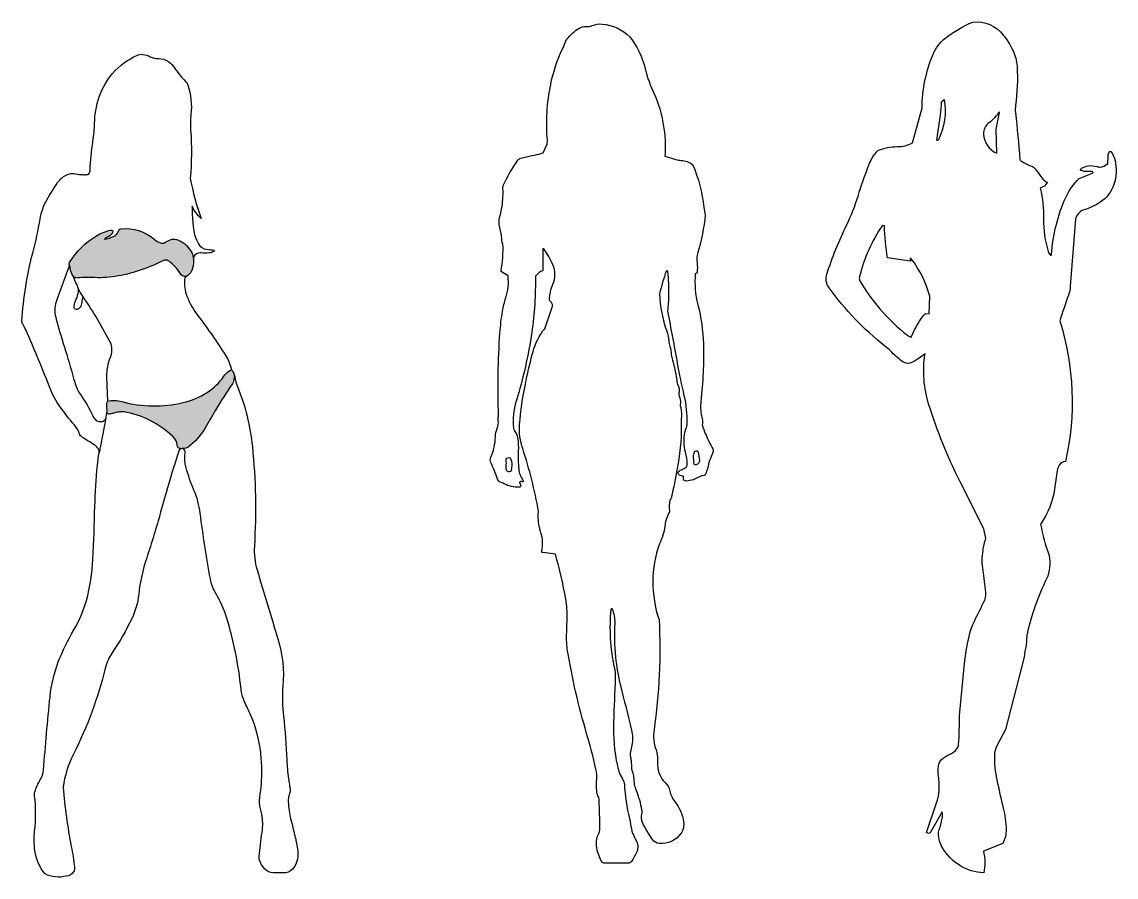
# Model space of a CAD drawing. Header units: millimetres. Extents: x 1112 to 5079, y -1316 to 2405.
# Drawn here: x 2820 to 5079, y 640 to 2405 of the extents above; entities that cross this region are included whole.
import ezdxf

# ---------------------------------------------------------------- set-up
doc = ezdxf.new("R2010")
doc.units = ezdxf.units.MM
doc.layers.add('dwgmodels.com', color=7, linetype='Continuous', true_color=0xfd634e)

msp = doc.modelspace()

# ---------------------------------------------------------------- hatches: boundary and pattern name
at = {"layer": 'dwgmodels.com'}
h = msp.add_hatch(color=1, dxfattribs=at)
h.dxf.hatch_style = 1
h.paths.add_polyline_path([(3170.7, 1929.1, 0.156038), (3144.6, 1954.4, 0.207628), (3126.2, 1955.3, 0.047688), (3114.4, 1949.5, -0.239529), (3106.2, 1948.9, -0.080396), (3093.5, 1956.7, 0.20807), (3024.6, 1978.2, 0.227857), (3018.7, 1971.8, -0.228349), (3010.6, 1963.1, 0.021475), (3003.7, 1960.1, -0.114149), (2989.6, 1956.7, -0.040623), (2999.4, 1962.6, 0.185125), (3008.1, 1971.9, 0.341756), (3007.3, 1974.7, 0.21863), (3003.3, 1975.5, 0.079623), (2973.9, 1963.7, 0.119951), (2918.5, 1908.7), (2917.8, 1904.8, -0.042741), (2919.8, 1896.5, 0.097515), (2925.1, 1881.6, 0.09785), (2931.5, 1876.3, -0.033829), (2964.8, 1877.8, 0.060225), (3012.7, 1879.8, 0.07825), (3109.5, 1911.6, -0.100251), (3116.4, 1913.6, -0.185526), (3123.9, 1911.3, -0.093028), (3148.6, 1883.4, 0.276549), (3159.8, 1880, 0.198001), (3172.5, 1897, 0.089959), (3174.1, 1918.3, 0.091869)])
h = msp.add_hatch(color=1, dxfattribs=at)
h.dxf.hatch_style = 1
h.paths.add_polyline_path([(3219.8, 1603.7, -0.023702), (3255, 1658.3, 0.099798), (3258.3, 1670), (3258.8, 1676, 0.093246), (3253.9, 1686, -0.275692), (3253, 1686.9, 0.095776), (3248.6, 1685.1, 0.103328), (3236.9, 1673.7, -0.104836), (3202.5, 1640.2, -0.08305), (3152.7, 1619.3, -0.125196), (3026.2, 1621.5, 0.11479), (2997.2, 1622.6, 0.130802), (2996.1, 1620.6, 0.102046), (2995.4, 1609.5, -0.056212), (2995.8, 1598.3, 0.211494), (2997.8, 1596.2, 0.131509), (3001.6, 1595.7, 0.038732), (3010.9, 1597.8, -0.125278), (3037, 1599.1, -0.153807), (3136.7, 1543.9, -0.114602), (3141.4, 1528, 0.070715), (3143.3, 1526.3, 0.115419), (3147, 1524.9, 0.393825), (3151.4, 1524.9, -0.400074), (3153.4, 1524.9, 0.194801), (3163.4, 1527.6, 0.096771), (3196.8, 1564.7, 0.003386)])

# ---------------------------------------------------------------- linework, layer by layer
msp.add_line((2993.6, 1587.2), (2979.6, 1515.8))
for points in [[(3896.3, 2134.8), (3903.2, 2150, 0.128333), (3905, 2160.2, -0.071219), (3911.7, 2276.3, -0.059716), (3935.5, 2348.2, 0.019778), (3941.7, 2363.1, -0.077293), (3945.8, 2370.3, -0.085395), (3969.8, 2391.9, -0.159967), (3985.8, 2395.9, 0.043789), (3990.1, 2395.9, 0.073011), (3997.6, 2397.8, -0.121367), (4018, 2401, -0.173137), (4074.9, 2374.8, -0.10679), (4106.8, 2308.3, 0.057584), (4125.6, 2256.9, -0.118938), (4147.4, 2128), (4170, 2121.2, 0.064656), (4181, 2119.4, -0.152332), (4204.6, 2111.2, -0.078282), (4227.8, 2022.3, 0.045094), (4230.7, 2007, -0.049863), (4215.5, 1929.2, 0.10636), (4213.9, 1908.4, -0.065691), (4213.9, 1887.6), (4210.3, 1885.5, 0.085838), (4215.5, 1821.5, -0.056336), (4226.9, 1740.5, -0.035307), (4221.7, 1621.8, 0.081036), (4223.1, 1592.1, 0.012049), (4224.6, 1586.1, -0.129451), (4224.6, 1573.4, 0.027939), (4231.4, 1554.4, 0.026485), (4246.3, 1523.9, -0.187583), (4246.9, 1519.3, -0.065333), (4239.4, 1499.6, 0.086416), (4238.1, 1495.6, -0.066951), (4230.7, 1470.4, -0.326719), (4228.4, 1469.1, 0.110563), (4209.8, 1461.8, -0.085736), (4206.3, 1460.2, -0.034666), (4191.6, 1457.5, -0.179687), (4187.3, 1458.6, -0.228314), (4185.8, 1461.1, -0.03735), (4185.8, 1466.1, 0.545017), (4184, 1467.4), (4178.8, 1469.2, -0.234776), (4174.7, 1473.3, -0.299045), (4175.8, 1477.4, -0.104116), (4183, 1481.5, 0.104116), (4191.1, 1486.2, 0.213203), (4193.6, 1491.7, 0.066545), (4190.2, 1516.9, -0.058248), (4187.1, 1537.7, -0.0964), (4191.9, 1567.9, 0.078895), (4193.5, 1576.2, 0.064626), (4187.5, 1633.7, -0.014885), (4173.7, 1700.6, 0.005586), (4153.5, 1808.2, 0.027662), (4155.9, 1841.9, 0.032826), (4153.4, 1889.9, 0.633035), (4150.1, 1891, 0.01833), (4136.4, 1844.3, 0.072917), (4151.2, 1766.6, -0.062257), (4155.4, 1746.7, 0.065712), (4157.7, 1735.9, -0.089377), (4160.7, 1718.4, 0.07605), (4161.6, 1712.5, -0.012807), (4167.3, 1691.6, -0.036555), (4172.3, 1662.5, 0.097789), (4173.8, 1657.4, -0.179556), (4176.4, 1637.9, 0.153896), (4176.9, 1632.5, -0.10183), (4179.5, 1618.4, -0.036205), (4179, 1613.2, 0.240894), (4179.8, 1610.9, -0.162694), (4180.7, 1609.1, -0.061722), (4181, 1585.5, -0.051565), (4174.4, 1490.6, -0.012983), (4162.4, 1431, 0.007532), (4160.8, 1423.4, -0.166152), (4157.9, 1418.5, 0.086986), (4156.9, 1395.8, -0.228137), (4155.5, 1391.7, 0.086462), (4147.2, 1364.1, -0.091762), (4136.1, 1328, 0.167454), (4135.4, 1171.2, -0.049835), (4125, 943.7, 0.123203), (4129.2, 902.3, -0.095828), (4132.3, 881.9, 0.018471), (4132.3, 870.9, 0.089465), (4136.8, 850.6, 0.113705), (4147.4, 835.8, -0.162983), (4157.9, 817.5, 0.116224), (4167.5, 796.6, -0.129324), (4186.1, 753.6, -0.190206), (4180.6, 730.1, -0.271794), (4135.7, 709.1, -0.218309), (4121.9, 717.1, -0.046897), (4101.4, 752.6, -0.175324), (4099.9, 770.6, 0.113552), (4100.2, 778.5, 0.046517), (4088.9, 817.8, -0.094628), (4083.7, 845.2, 0.114319), (4080.9, 857.6, -0.112332), (4079.4, 864, 0.031399), (4078.4, 879.8, 0.018547), (4077, 887.9, -0.102372), (4077, 898.2, 0.000199), (4079.9, 912, 0.111079), (4079.3, 943.1, 0.001429), (4056.5, 1035.3, -0.036108), (4046.3, 1093.9, -0.037705), (4044.5, 1164.2, 0.118904), (4039.1, 1192.7, 0.703255), (4036, 1192.5, 0.07874), (4043, 1072.6, -0.062496), (4044.9, 1051.8, -0.00155), (4041.5, 960.1, 0.063889), (4049.4, 869.3, 0.08268), (4060.9, 840.6, -0.122812), (4063.8, 831.4, 0.044472), (4074.1, 760.8, -0.017392), (4079.1, 735.7, 0.075897), (4081.2, 729.3, -0.007295), (4088.8, 713.7, -0.230122), (4088.5, 689.3, -0.032655), (4078.3, 672, -0.258014), (4071.4, 668.5), (4021.2, 668.6), (4017.5, 670.7), (4013.8, 678.5, -0.091536), (4006.1, 707.5, -0.148149), (4011, 729.6, 0.132666), (4013.4, 739, 0.003645), (4011.9, 798.7, 0.126403), (4009.3, 807.6, -0.096728), (4007.8, 812, -0.055962), (4006.7, 841, 0.073812), (4005.1, 862.6, 0.017383), (3985.9, 936.6, -0.031575), (3946.7, 1107.1, -0.050808), (3944.6, 1140.7, 0.003501), (3945.7, 1175.3, 0.050963), (3942.8, 1213.5, 0.023861), (3921.5, 1306.6), (3895.6, 1309.6, -0.449875), (3893.2, 1313.2, 0.139833), (3891.6, 1350.7, -0.021854), (3889, 1360, -0.081133), (3886.5, 1394.6, 0.037674), (3853.9, 1524.4, -0.099166), (3847.6, 1574.1, -0.033908), (3859.5, 1657.8, -0.008841), (3873.5, 1718.4, -0.086474), (3894.8, 1766.6, -0.100937), (3899.8, 1771.5), (3914.8, 1816.3, 0.172664), (3914.7, 1823.4, 0.133951), (3911.4, 1828, -0.186755), (3909.2, 1831.9, -0.09499), (3916.2, 1863.7, 0.205791), (3916.2, 1904, 0.05891), (3897.4, 1936.6, 0.402324), (3895.4, 1936.9, -0.000717), (3895.6, 1893.7, -0.298836), (3894.3, 1891.6, 0.107115), (3883.1, 1883.5, 0.009839), (3880.1, 1880.1, -0.039045), (3872.7, 1764.8, -0.040931), (3840.3, 1622.5, 0.105641), (3834.9, 1566.3, 0.138877), (3837, 1561.2, -0.12686), (3843.4, 1546.8, -0.053601), (3844.9, 1519.5, 0.036737), (3845.7, 1482, 0.074174), (3848.7, 1470, 0.04806), (3852.4, 1462.9, -0.06997), (3854.8, 1458, -0.80144), (3851.7, 1456.2, 0.376061), (3849.2, 1456.4, 3.169937), (3849.2, 1456.4), (3848.1, 1455.7, 0.392565), (3847.5, 1453.5, 0.004313), (3849.5, 1449.7, -0.557881), (3846.5, 1444.6, -0.13089), (3815.5, 1451.9, 0.038317), (3808.1, 1455.1, -0.227207), (3802.2, 1461, 0.022385), (3788, 1496, -0.217697), (3788, 1506.6, 0.10366), (3797.6, 1548.9, -0.097232), (3801.2, 1566.1, 0.132188), (3803.5, 1582.5, -0.086114), (3804, 1591.6, -0.026696), (3807, 1763.5, -0.02371), (3812.3, 1808.1, -0.039521), (3819.1, 1835.5, 0.112928), (3823.7, 1881.2), (3810.4, 1889.2, -0.310209), (3809.4, 1891.3, 0.052456), (3813.2, 1946.2, 0.252011), (3811.7, 1948.8), (3810.5, 1965.2), (3805.7, 1987.1, -0.124582), (3806.2, 2001.2, 0.051929), (3812.9, 2038.4, 0.031448), (3813.2, 2061.4), (3813.8, 2067.5, -0.053659), (3844.1, 2119.6, -0.147545), (3850, 2124.1, -0.045019), (3860.8, 2126.9, 0.023565), (3896.3, 2134.8, 78.003108)], [(4658.3, 2155.5), (4678.4, 2227.9, -0.093545), (4700.4, 2336.8, -0.130553), (4727.2, 2372.3, -0.068419), (4783.2, 2405, -0.256709), (4846.1, 2378.2, -0.054452), (4866.1, 2345.9, -0.09742), (4874.5, 2313.7, -0.048584), (4871.3, 2232.8, 0.061985), (4871.2, 2218.1, -0.009465), (4880.2, 2121.6, 0.317061), (4882.6, 2118.6, 0.075311), (4904.9, 2107.5, -0.090138), (4908.3, 2105.6, -0.069558), (4914.2, 2099.4, -0.000712), (4926, 2082.9, 0.101429), (4934, 2075.5, 0.046029), (4935.4, 2074.8, 0.143937), (4936.8, 2074.8, -0.481337), (4937, 2074.6, -0.227395), (4927.7, 2064.9, 0.070129), (4922.4, 2062, -0.072203), (4928.8, 1998.4, 0.069146), (4938.6, 1931.6, 0.141176), (4943.5, 1923.8, 0.379899), (4945.1, 1923.8, 0.259677), (4945.5, 1925.1, -0.08908), (4975.1, 2042.9, -0.09588), (5002.6, 2082), (5030.5, 2093.2, 0.6331), (5030.7, 2095.5, 0.095072), (5027.9, 2096.4, 0.060607), (5017.1, 2096.4, -0.179404), (5009.4, 2098.2, 0.132037), (5006.6, 2098.7, -0.440114), (5005.2, 2100.1, -0.318173), (5007.5, 2103.4, 0.090962), (5007.5, 2103.4, -0.058941), (5021.7, 2108.4, -0.122357), (5039, 2106.5, 0.032774), (5046.2, 2105.4, 0.165331), (5059.7, 2111.9, -0.50293), (5061.7, 2110.8), (5062.1, 2114.4), (5062.5, 2125, 0.016648), (5062.5, 2128.3, -0.170531), (5065.3, 2137.1, -0.499933), (5068.7, 2137.1, -0.109682), (5076.9, 2118.9, -0.130307), (5074.3, 2069.7, -0.175039), (5045.9, 2032.9, -0.065477), (5010.5, 2016.4, 0.14992), (5001.1, 2010, 0.098589), (4994.8, 1997.8), (4984.4, 1859.9, -0.066015), (4980.5, 1841.1, 0.007474), (4962.7, 1788.3, -0.133022), (4974.2, 1497.9, 0.234838), (4961.9, 1491.1, 0.120368), (4957.5, 1479.5, -0.007547), (4951.9, 1440.3, -0.10884), (4924.1, 1369.7), (4923.1, 1368.4), (4923.1, 1368.4, 0.045504), (4940.5, 1303.9, -0.15618), (4935.4, 1255.5, 0.057367), (4895.3, 1142.1, 0.065409), (4894.2, 1130.3, -0.064293), (4893, 1118.1, 0.027026), (4888.9, 1093.7), (4850.7, 944.3), (4832.7, 910.5, 0.118482), (4827.7, 891.3, 0.058051), (4832.7, 840.7, 0.005032), (4846.1, 782, -0.052158), (4851.9, 738.2, -0.129903), (4845, 709), (4804.9, 693.5, -0.116814), (4805.7, 648.7, -0.254626), (4720.5, 700, -0.128528), (4712, 730.1, -0.096948), (4713, 735.8, 0.047202), (4720.1, 761, 0.089752), (4720.1, 774.6), (4695.2, 731.2), (4691.4, 729.8), (4687.8, 731.9), (4708.4, 792.8, 0.060871), (4713.4, 817.1, 0.058256), (4712.3, 848.5, -0.075694), (4712.3, 869.2, -0.157496), (4718.8, 882.4, -0.097563), (4734.2, 892.9, 0.118641), (4750.7, 905.2, 0.159883), (4753.9, 913.5, 0.016256), (4755.5, 973.2), (4766.9, 1087.4, -0.045077), (4778.5, 1147.9, -0.039599), (4784.5, 1164.1, -0.011397), (4805.5, 1206.4, 0.143833), (4809.8, 1228, 0.01777), (4804.3, 1272.6, -0.07825), (4804.2, 1314.2, -0.039018), (4810, 1339), (4806.1, 1358.5), (4756.4, 1457.2, -0.040352), (4692.4, 1615, -0.115669), (4684.5, 1720.1), (4670, 1709.6, -0.065676), (4655, 1701.5, -0.26621), (4637.2, 1704.4, -0.029276), (4613.3, 1726.1, 0.051002), (4601.3, 1736.1, -0.067444), (4486.3, 1856.3, -0.239411), (4481.8, 1884.7, -0.036453), (4522.7, 1986, 0.040015), (4546.3, 2045.5, -0.017082), (4568.7, 2110.4, -0.083992), (4583.6, 2135.8, -0.017258), (4587.7, 2140.3, -0.091841), (4627.1, 2147.8, 0.119206), (4658.3, 2155.5, -0.238699)], [(2960.9, 2099.3, -0.026978), (2966.8, 2158.2, 0.033277), (2970.2, 2197.2, -0.025542), (2971.5, 2214.9, -0.08658), (2988.6, 2270.9, -0.121524), (3031.9, 2321.2, -0.04218), (3057.3, 2336.3, -0.148365), (3070, 2338.3, -0.084947), (3085, 2333.5, 0.129556), (3102, 2329.7, -0.175622), (3123.7, 2322.7, -0.081599), (3135.1, 2310.6, 0.04435), (3154.9, 2285.7, -0.061708), (3162.7, 2275.3, -0.10536), (3169.1, 2213.9, 0.044033), (3168.5, 2181.8, -0.039031), (3167.7, 2082.7, 0.045284), (3190.4, 1999.6, -0.092527), (3171.3, 2025.2), (3171.7, 2008.6), (3173.8, 1983.2, 0.106795), (3184.7, 1946.9, 0.245862), (3201.2, 1936, -0.018525), (3216.4, 1933.8, -0.667826), (3216.8, 1932.1, -0.122466), (3206.9, 1928.3, -0.06195), (3190.4, 1928.3, 0.167521), (3179.7, 1926, 0.280279), (3174.3, 1915.8, -0.079226), (3172.5, 1897, -0.198001), (3159.8, 1880, 0.23868), (3155.9, 1874, 0.119549), (3160.8, 1839.1, 0.068789), (3184.2, 1797.9, -0.022292), (3241, 1716.1, -0.086401), (3253, 1686.9, 0.275692), (3253.9, 1686, -0.117269), (3259.4, 1673.2, 0.053921), (3265.3, 1652.3, -0.071097), (3295.9, 1528.5, -0.040319), (3300, 1322.7, 0.04498), (3300.7, 1298, 0.042468), (3305.6, 1274.4, 0.001928), (3348.7, 1131.4, -0.09594), (3359, 1034.1, 0.050891), (3360, 971.8, -0.019464), (3367.1, 881.9, 0.023615), (3370.4, 843.2, 0.00542), (3372.2, 831.4, 0.007336), (3373.6, 823.2, -0.138989), (3372.6, 812.1, 0.08705), (3370.1, 799.3, 0.021656), (3370.3, 790, 0.049555), (3376, 755.9, -0.01986), (3389.1, 698.3, -0.160262), (3384.7, 664.9, -0.16736), (3370, 650.1), (3365.3, 648.7), (3339.1, 648.7, -0.214061), (3321.2, 656.7, -0.102195), (3310.7, 675, -0.102238), (3309.8, 682, -0.016851), (3316, 732.2, 0.084955), (3315.4, 769.7, 0.025801), (3312.7, 780.9, -0.111554), (3311.2, 804.9, 0.041284), (3315.3, 860.8, 0.026872), (3313.1, 897.2, 0.07344), (3292.8, 973.1, 0.004697), (3279.3, 1003.3, -0.081146), (3272.5, 1028.4, 0.048836), (3242.3, 1176.6, 0.061218), (3220.9, 1224.5, -0.091648), (3209.2, 1255.6, -0.01205), (3188.2, 1391.2, 0.068317), (3175.3, 1438.6, -0.031709), (3159, 1484.8, -0.034437), (3156.9, 1494.7, -0.068555), (3156.9, 1514.8, 0.238067), (3153.4, 1524.9, 0.400074), (3151.4, 1524.9, -0.393825), (3147, 1524.9), (3144.5, 1521.4), (3139.9, 1506.8, 0.008491), (3106.5, 1393.4, -0.012445), (3077.7, 1298.6, 0.051562), (3061.2, 1223.4, -0.082642), (3046.8, 1173.1, -0.039429), (3006.5, 1103, 0.090355), (2992.2, 1071.1, -0.056891), (2926.6, 893.8, 0.08102), (2905, 825.2, 0.027295), (2922.1, 703, -0.018911), (2928.9, 660.3, -0.164858), (2926.9, 650.8, -0.261897), (2911.7, 642, -0.187339), (2868, 646.3, -0.143564), (2846.8, 694.6, -0.058998), (2846.4, 734.9, 0.054051), (2846.4, 807, -0.116399), (2847.9, 819, -0.042921), (2859.7, 844.1, 0.113564), (2864.9, 860.7, -0.006519), (2878.2, 1012.3, -0.066689), (2895.3, 1083.9, -0.041656), (2927.3, 1150.1, 0.065755), (2953.2, 1210.8, 0.056729), (2966.8, 1296.4, 0.004311), (2970.7, 1404.8, -0.017619), (2976, 1490.1, -0.019735), (2979.6, 1515.8, 0.186432), (2978, 1523.7, 0.112797), (2969.2, 1532.5, 0.002404), (2945, 1547.6, -0.171607), (2938.8, 1555.2, 0.093168), (2927.9, 1573.9, -0.022075), (2898.8, 1610.9, -0.062796), (2878.4, 1648.5, 0.008925), (2831.3, 1763.1, 0.029382), (2822.5, 1780.5, -0.089958), (2820.1, 1787.2, -0.050086), (2843.1, 1930.5, 0.023508), (2857.7, 1998.3, -0.088451), (2872, 2038.4, -0.019435), (2893.8, 2073.5, -0.123455), (2911.4, 2089.2, -0.17814), (2931.8, 2091.9, 0.043736), (2945.6, 2090, 0.040771), (2955.4, 2090.3, 0.02502), (2958.3, 2090.8), (2960.2, 2095.7, 0.09198), (2960.9, 2099.3, 6.299999)], [(4708.6, 2161), (4716.4, 2212.8, 0.042888), (4718.2, 2240.2), (4723.7, 2245.1, -0.164637), (4712, 2162.1, -0.42896), (4708.6, 2161, -3.782687)], [(4838.1, 2220, -0.083438), (4816.3, 2196.9, 0.248683), (4805.4, 2173.5, 0.282051), (4832.4, 2134.3), (4831.2, 2183.9), (4838.3, 2218), (4838.1, 2220)], [(2917.8, 1904.8), (2918.5, 1908.7, -0.119951), (2973.9, 1963.7, -0.079623), (3003.3, 1975.5, -0.21863), (3007.3, 1974.7, -0.341756), (3008.1, 1971.9, -0.185125), (2999.4, 1962.6, 0.033959), (2991.1, 1957.8, 0.379282), (2991, 1957.1, 0.30021), (2991.6, 1956.8, 0.098346), (3003.7, 1960.1, -0.021475), (3010.6, 1963.1, 0.228349), (3018.7, 1971.8, -0.227857), (3024.6, 1978.2, -0.20807), (3093.5, 1956.7, 0.080396), (3106.2, 1948.9, 0.239529), (3114.4, 1949.5, -0.047688), (3126.2, 1955.3, -0.207628), (3144.6, 1954.4, -0.156038), (3170.7, 1929.1, -0.112579), (3174.3, 1915.8, 0.101242)], [(4596.6, 1985.3, 0.090832), (4549.4, 1879.8, 0.118312), (4549.3, 1871.2, 0.084534), (4640.6, 1764.4, 0.042287), (4655, 1754.3, 0.578678), (4655.8, 1754.8), (4663, 1769.5, -0.06283), (4685.2, 1803.6), (4693, 1802.7), (4694.1, 1839, 0.100207), (4656, 1916.4, 0.242796), (4653.8, 1917.4), (4654.7, 1911.5), (4607.1, 1918.6, -0.02803), (4600.5, 1984.6), (4596.6, 1985.3)], [(2916.6, 1897.5), (2893.3, 1835.4, 0.044293), (2888.8, 1819, 0.079837), (2888.4, 1804.2, 0.035224), (2892.1, 1786.9, 0.006013), (2910.1, 1726.5, -0.008953), (2929.1, 1661.3, 0.08762), (2941.1, 1636, -0.047206), (2966.4, 1592, 0.104959), (2972.2, 1584.1, 0.241204), (2986.3, 1580.5, 0.266947), (2993.6, 1587.2, 0.112781), (2995.4, 1609.5, -0.102046), (2996.1, 1620.6, -0.130802), (2997.2, 1622.6), (2995.7, 1672.9, -0.105395), (3003.1, 1713.4, 0.177443), (3004.1, 1740.6, 0.035917), (2946.1, 1838.3, 0.076455), (2943.7, 1827.1, -0.124728), (2940.2, 1816.1, -0.251083), (2931.9, 1811.3, -0.402936), (2928.1, 1814.8, -0.129783), (2930.9, 1829.4, 0.047211), (2936.2, 1844, 0.191487), (2934, 1862.2, -0.027297), (2925.1, 1881.6, 0.116162), (2925.1, 1881.6, -0.098334), (2919.8, 1896.6, 0.042082), (2917.8, 1904.8, -0.07455), (2916.6, 1897.5, -0.68256)], [(3159.8, 1880, -0.372414), (3146.6, 1886.7, 0.0833), (3123.9, 1911.3, 0.185526), (3116.4, 1913.6, 0.100251), (3109.5, 1911.6, -0.07825), (3012.7, 1879.8, -0.060225), (2964.8, 1877.8, 0.114582), (2964.8, 1877.8, 0.033829), (2931.5, 1876.3, -0.09785), (2925.1, 1881.6, -2.367835)], [(2997.2, 1622.6, -0.11479), (3026.2, 1621.5, 0.125196), (3152.7, 1619.3, 0.08305), (3202.5, 1640.2, 0.104836), (3236.9, 1673.7, -0.103328), (3248.6, 1685.1, -0.095776), (3253, 1686.9, 0.211716)], [(3258.8, 1676), (3258.3, 1670, -0.099798), (3255, 1658.3, 0.023702), (3219.8, 1603.7, -0.003386), (3196.8, 1564.7, -0.096771), (3163.4, 1527.6, -0.194801), (3153.4, 1524.9, -3.200617)], [(3147, 1524.9, -0.115419), (3143.3, 1526.3, -0.070715), (3141.4, 1528, 0.114602), (3136.7, 1543.9, 0.153807), (3037, 1599.1, 0.125278), (3010.9, 1597.8, -0.038732), (3001.6, 1595.7, -0.131509), (2997.8, 1596.2, -0.211494), (2995.8, 1598.3, -1.163568)], [(4216.5, 1517.5), (4218.7, 1499.6, -0.234168), (4216.5, 1493.4, -0.203017), (4210.1, 1490.9, -0.360668), (4208.1, 1492.6, -0.0398), (4206.7, 1510.3, -0.195657), (4210.3, 1518.9, -0.331568), (4214, 1519.5, -0.095325), (4216.5, 1517.5, 0.233629)], [(3825.3, 1505.1), (3820.5, 1504.1, 0.406896), (3819, 1502, -0.083081), (3819, 1487, 0.181239), (3820.4, 1479.8, 0.286393), (3825.9, 1477.1, 0.160358), (3830.7, 1479.2), (3832, 1490.3, 0.174815), (3828.7, 1504.4, 0.165192), (3825.3, 1505.1, 1.523143)]]:
    msp.add_lwpolyline(points, format="xyb")
msp.add_arc((2988.7, 1874.8), 56.1, 202.4711, 220.5969)

doc.saveas('drawing.dxf')
